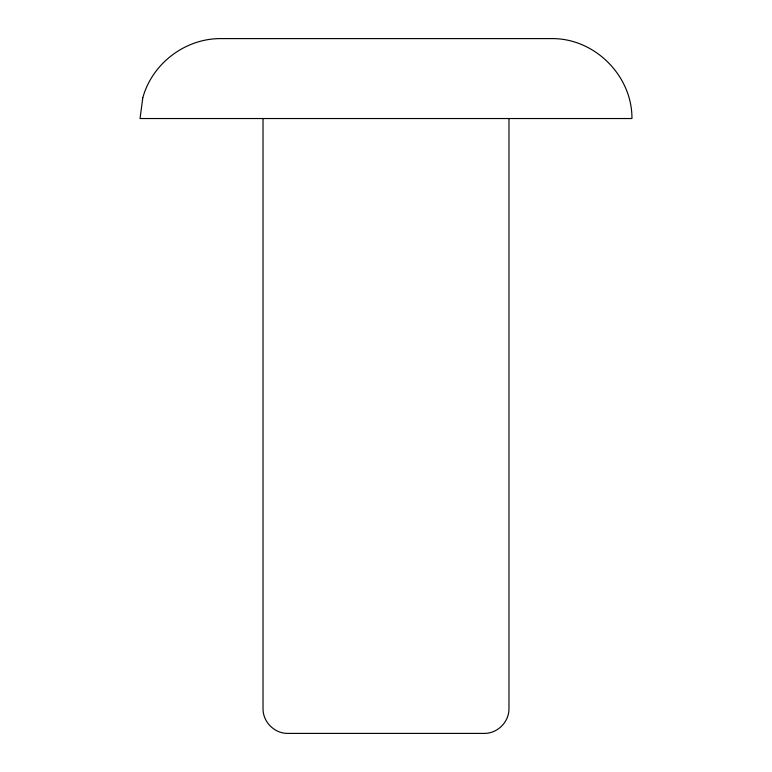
<?xml version="1.0" encoding="UTF-8"?>
<svg xmlns="http://www.w3.org/2000/svg" width="772" height="772" viewBox="0 0 772 772"><rect width="100%" height="100%" fill="white"/><g stroke="black" fill="none" stroke-linecap="round" stroke-linejoin="round"><path stroke-width="1.16" d="M508.97 118.531L508.97 708.802C509.057 721.965 497.544 733.487 484.382 733.4L287.618 733.4C274.456 733.487 262.943 721.965 263.03 708.802L263.03 118.531M142.781 97.841L140.05 118.531L631.95 118.531C632.21 75.752 594.797 38.33 552.019 38.6L219.981 38.6C184.653 38.793 152.113 63.767 142.781 97.841"/></g></svg>
